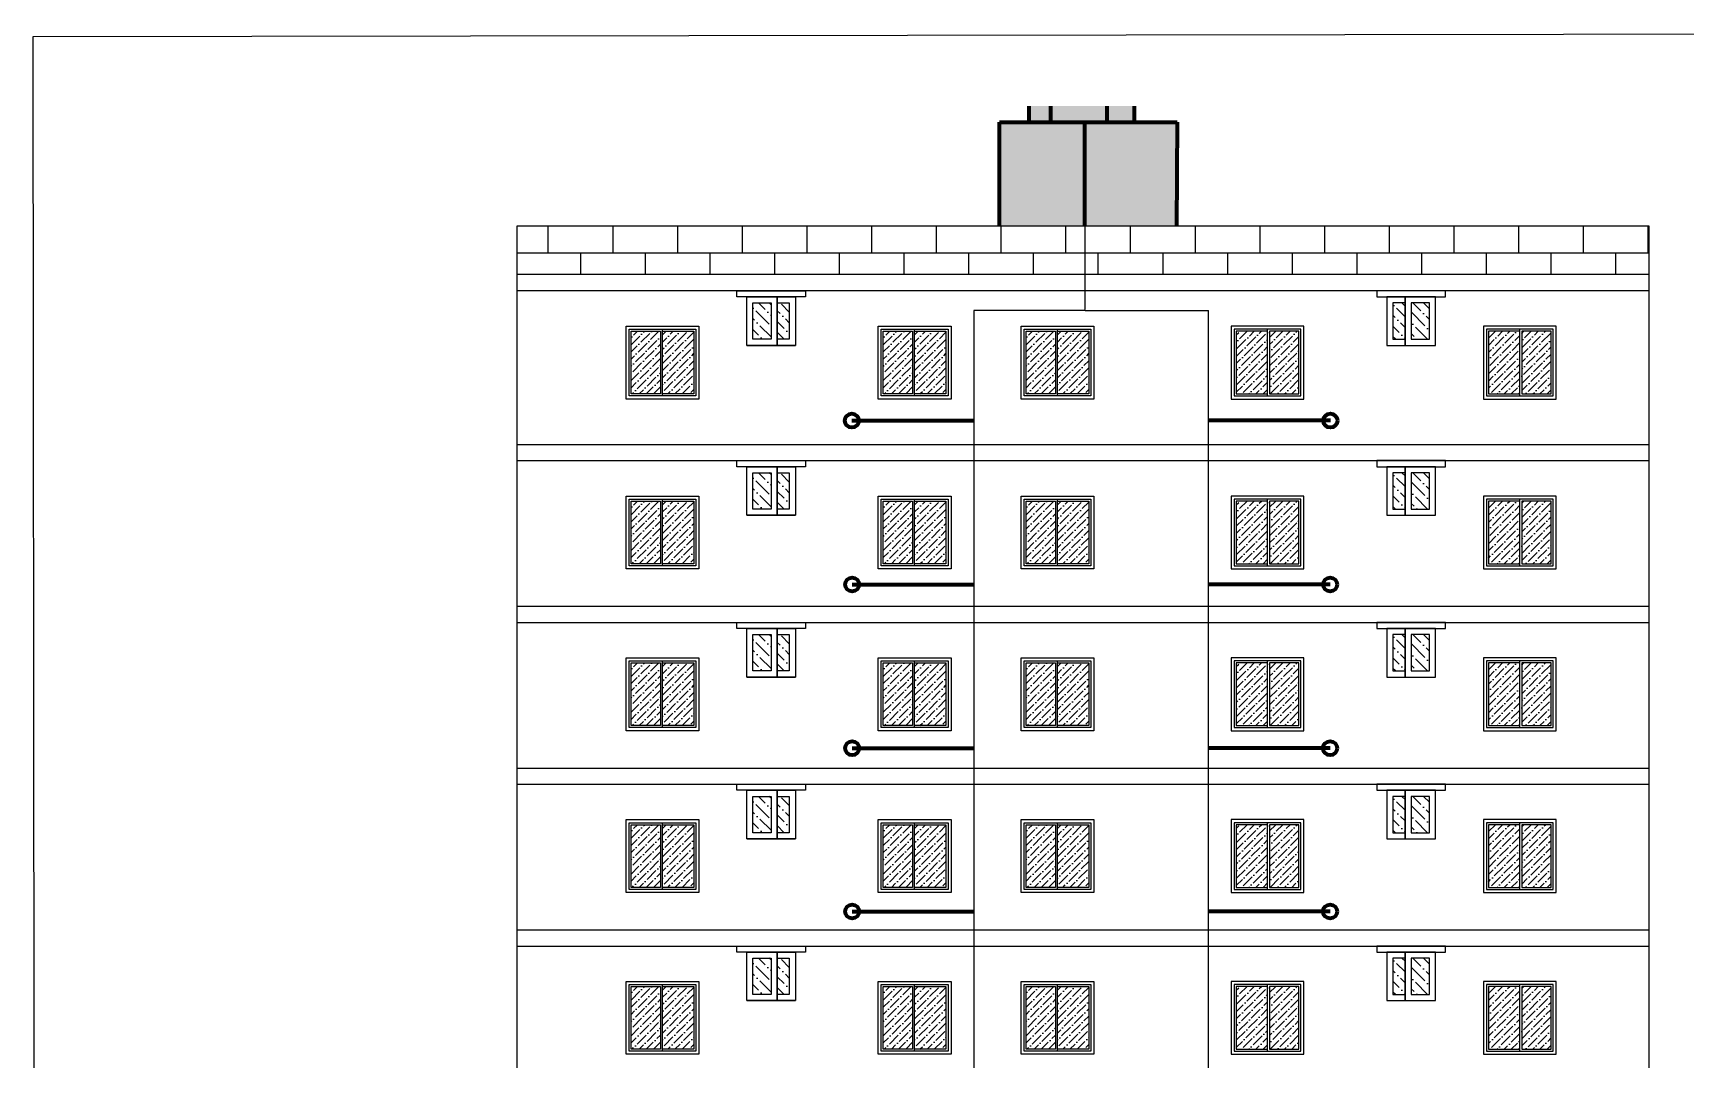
# Model space of a CAD drawing. Header units: inches. Extents: x 2674 to 28325, y -8016 to 21827.
# Drawn here: x 21341 to 23793, y 19993 to 21517 of the extents above; entities that cross this region are included whole.
import ezdxf

# ---------------------------------------------------------------- set-up
doc = ezdxf.new("R2010")
doc.units = ezdxf.units.IN
doc.header["$MEASUREMENT"] = 0
pattern_1 = [(45, (18651.892, 23453.502), (3.977476, 14.584077), [18.75, -3.75, 0, -3.75])]
pattern_2 = [(135, (47405.499, 230877.024), (-21.87611604, 5.96621347), [28.125, -5.625, 0, -5.625])]
pattern_3 = [(45, (19026.052, 23453.502), (3.977476, 14.584077), [18.75, -3.75, 0, -3.75])]
pattern_4 = [(45, (18651.892, 23693.502), (3.977476, 14.584077), [18.75, -3.75, 0, -3.75])]
pattern_5 = [(135, (47405.499, 231117.024), (-21.87611604, 5.96621347), [28.125, -5.625, 0, -5.625])]
pattern_6 = [(45, (19026.052, 23693.502), (3.977476, 14.584077), [18.75, -3.75, 0, -3.75])]
pattern_7 = [(45, (18651.892, 23933.502), (3.977476, 14.584077), [18.75, -3.75, 0, -3.75])]
pattern_8 = [(135, (47405.499, 231357.024), (-21.87611604, 5.96621347), [28.125, -5.625, 0, -5.625])]
pattern_9 = [(45, (19026.052, 23933.502), (3.977476, 14.584077), [18.75, -3.75, 0, -3.75])]
pattern_10 = [(45, (18651.892, 24173.502), (3.977476, 14.584077), [18.75, -3.75, 0, -3.75])]
pattern_11 = [(135, (47405.499, 231597.024), (-21.87611604, 5.96621347), [28.125, -5.625, 0, -5.625])]
pattern_12 = [(45, (19026.052, 24173.502), (3.977476, 14.584077), [18.75, -3.75, 0, -3.75])]
pattern_13 = [(45, (18651.892, 24425.502), (3.977476, 14.584077), [18.75, -3.75, 0, -3.75])]
pattern_14 = [(135, (47405.499, 231849.024), (-21.87611604, 5.96621347), [28.125, -5.625, 0, -5.625])]
pattern_15 = [(45, (19026.052, 24425.502), (3.977476, 14.584077), [18.75, -3.75, 0, -3.75])]

# ---------------------------------------------------------------- blocks, each defined once
blk = doc.blocks.new('*U12')
for p, q in [((1.5, 1.5), (1.5, 34.5)), ((1.5, 34.5), (18, 34.5)), ((18, 1.5), (18, 34.5)), ((18, 34.5), (34.5, 34.5)), ((34.5, 34.5), (34.5, 1.5)), ((18, 1.5), (1.5, 1.5)), ((34.5, 1.5), (18, 1.5))]:
    blk.add_line(p, q)
blk.add_lwpolyline([(0, 0), (0, 36), (36, 36), (36, 0)], close=True)
for points in [[(17, 33.5), (17, 2.5), (2.5, 2.5), (2.5, 33.5), (17, 33.5)], [(18, 33.5), (33.5, 33.5), (33.5, 2.5), (18, 2.5)]]:
    blk.add_lwpolyline(points)

msp = doc.modelspace()

# ---------------------------------------------------------------- hatches: boundary and pattern name
at = {"lineweight": 100, "true_color": 0x636466}
h = msp.add_hatch(color=251, dxfattribs=at)
h.dxf.hatch_style = 1
h.paths.add_polyline_path([(22901.33, 21384.54), (22774.44, 21384.54), (22774.44, 21230.37), (22901.33, 21230.37)])
h.paths.add_polyline_path([(23037.98, 21384.54), (22901.33, 21384.54), (22901.33, 21230.37), (23036.86, 21230.37)])
h.paths.add_polyline_path([(22934.04, 21408.24), (22850.5, 21408.24), (22850.5, 21384.54), (22901.33, 21384.54), (22934.04, 21384.54)])
h.paths.add_polyline_path([(22850.5, 21408.24), (22817.78, 21408.24), (22817.78, 21384.54), (22850.5, 21384.54)])
h.paths.add_polyline_path([(22974.1, 21408.24), (22934.04, 21408.24), (22934.04, 21384.54), (22974.1, 21384.54)])
at = {"transparency": 33554687}
h = msp.add_hatch(dxfattribs=at)
h.set_pattern_fill('AR-B816', color=256, scale=6)
h.set_pattern_definition([(0, (25273.043, 21862.73), (0, 48), []), (90, (25273.043, 21862.73), (-48, 48), [48, -48])])
h.paths.add_polyline_path([(23738.43, 21158.37), (23738.43, 21230.37), (22058.43, 21230.37), (22058.43, 21158.37)])
at = {"true_color": 0x000000}
h = msp.add_hatch(dxfattribs=at)
h.set_pattern_fill('ANSI36', color=18, scale=90, angle=90, style=0)
h.set_pattern_definition(pattern_14)
h.paths.add_polyline_path([(22408.59, 21062.37), (22435.59, 21062.37), (22435.59, 21116.37), (22408.59, 21116.37)])
h = msp.add_hatch(dxfattribs=at)
h.set_pattern_fill('ANSI36', color=18, scale=90, angle=90, style=0)
h.set_pattern_definition(pattern_14)
h.paths.add_polyline_path([(22462.59, 21116.37), (22444.59, 21116.37), (22444.59, 21062.37), (22462.59, 21062.37)])
h = msp.add_hatch(dxfattribs=at)
h.set_pattern_fill('ANSI36', color=18, scale=90, angle=90, style=0)
h.set_pattern_definition(pattern_14)
h.paths.add_polyline_path([(23358.27, 21116.37), (23376.27, 21116.37), (23376.27, 21062.37), (23358.27, 21062.37)])
h = msp.add_hatch(dxfattribs=at)
h.set_pattern_fill('ANSI36', color=18, scale=90, angle=90, style=0)
h.set_pattern_definition(pattern_14)
h.paths.add_polyline_path([(23412.27, 21116.37), (23385.27, 21116.37), (23385.27, 21062.37), (23412.27, 21062.37)])
at = {"transparency": 33554687}
h = msp.add_hatch(dxfattribs=at)
h.set_pattern_fill('ANSI36', color=256, scale=60)
h.set_pattern_definition(pattern_13)
h.paths.add_polyline_path([(22274.43, 20981.31), (22320.93, 20981.31), (22320.93, 21074.31), (22274.43, 21074.31)])
h.paths.add_polyline_path([(22271.43, 21074.31), (22227.93, 21074.31), (22227.93, 20981.31), (22271.43, 20981.31)])
h = msp.add_hatch(dxfattribs=at)
h.set_pattern_fill('ANSI36', color=256, scale=60)
h.set_pattern_definition(pattern_15)
h.paths.add_polyline_path([(22648.59, 20981.31), (22695.09, 20981.31), (22695.09, 21074.31), (22648.59, 21074.31)])
h.paths.add_polyline_path([(22645.59, 21074.31), (22602.09, 21074.31), (22602.09, 20981.31), (22645.59, 20981.31)])
h = msp.add_hatch(dxfattribs=at)
h.set_pattern_fill('ANSI36', color=256, scale=60)
h.set_pattern_definition([(45, (19237.9, 24425.502), (3.977476, 14.584077), [18.75, -3.75, 0, -3.75])])
h.paths.add_polyline_path([(22860.44, 20981.31), (22906.94, 20981.31), (22906.94, 21074.31), (22860.44, 21074.31)])
h.paths.add_polyline_path([(22857.44, 21074.31), (22813.94, 21074.31), (22813.94, 20981.31), (22857.44, 20981.31)])
h = msp.add_hatch(dxfattribs=at)
h.set_pattern_fill('ANSI36', color=256, scale=60)
h.set_pattern_definition(pattern_15)
h.paths.add_polyline_path([(23172.27, 21074.31), (23125.77, 21074.31), (23125.77, 20981.31), (23172.27, 20981.31)])
h.paths.add_polyline_path([(23175.27, 20981.31), (23218.77, 20981.31), (23218.77, 21074.31), (23175.27, 21074.31)])
h = msp.add_hatch(dxfattribs=at)
h.set_pattern_fill('ANSI36', color=256, scale=60)
h.set_pattern_definition(pattern_13)
h.paths.add_polyline_path([(23546.43, 21074.31), (23499.93, 21074.31), (23499.93, 20981.31), (23546.43, 20981.31)])
h.paths.add_polyline_path([(23549.43, 20981.31), (23592.93, 20981.31), (23592.93, 21074.31), (23549.43, 21074.31)])
at = {"true_color": 0x000000}
h = msp.add_hatch(dxfattribs=at)
h.set_pattern_fill('ANSI36', color=18, scale=90, angle=90, style=0)
h.set_pattern_definition(pattern_11)
h.paths.add_polyline_path([(22408.59, 20810.37), (22435.59, 20810.37), (22435.59, 20864.37), (22408.59, 20864.37)])
h = msp.add_hatch(dxfattribs=at)
h.set_pattern_fill('ANSI36', color=18, scale=90, angle=90, style=0)
h.set_pattern_definition(pattern_11)
h.paths.add_polyline_path([(22462.59, 20864.37), (22444.59, 20864.37), (22444.59, 20810.37), (22462.59, 20810.37)])
h = msp.add_hatch(dxfattribs=at)
h.set_pattern_fill('ANSI36', color=18, scale=90, angle=90, style=0)
h.set_pattern_definition(pattern_11)
h.paths.add_polyline_path([(23358.27, 20864.37), (23376.27, 20864.37), (23376.27, 20810.37), (23358.27, 20810.37)])
h = msp.add_hatch(dxfattribs=at)
h.set_pattern_fill('ANSI36', color=18, scale=90, angle=90, style=0)
h.set_pattern_definition(pattern_11)
h.paths.add_polyline_path([(23412.27, 20864.37), (23385.27, 20864.37), (23385.27, 20810.37), (23412.27, 20810.37)])
at = {"transparency": 33554687}
h = msp.add_hatch(dxfattribs=at)
h.set_pattern_fill('ANSI36', color=256, scale=60)
h.set_pattern_definition(pattern_10)
h.paths.add_polyline_path([(22274.43, 20729.31), (22320.93, 20729.31), (22320.93, 20822.31), (22274.43, 20822.31)])
h.paths.add_polyline_path([(22271.43, 20822.31), (22227.93, 20822.31), (22227.93, 20729.31), (22271.43, 20729.31)])
h = msp.add_hatch(dxfattribs=at)
h.set_pattern_fill('ANSI36', color=256, scale=60)
h.set_pattern_definition(pattern_12)
h.paths.add_polyline_path([(22648.59, 20729.31), (22695.09, 20729.31), (22695.09, 20822.31), (22648.59, 20822.31)])
h.paths.add_polyline_path([(22645.59, 20822.31), (22602.09, 20822.31), (22602.09, 20729.31), (22645.59, 20729.31)])
h = msp.add_hatch(dxfattribs=at)
h.set_pattern_fill('ANSI36', color=256, scale=60)
h.set_pattern_definition([(45, (19237.9, 24173.502), (3.977476, 14.584077), [18.75, -3.75, 0, -3.75])])
h.paths.add_polyline_path([(22860.44, 20729.31), (22906.94, 20729.31), (22906.94, 20822.31), (22860.44, 20822.31)])
h.paths.add_polyline_path([(22857.44, 20822.31), (22813.94, 20822.31), (22813.94, 20729.31), (22857.44, 20729.31)])
h = msp.add_hatch(dxfattribs=at)
h.set_pattern_fill('ANSI36', color=256, scale=60)
h.set_pattern_definition(pattern_12)
h.paths.add_polyline_path([(23172.27, 20822.31), (23125.77, 20822.31), (23125.77, 20729.31), (23172.27, 20729.31)])
h.paths.add_polyline_path([(23175.27, 20729.31), (23218.77, 20729.31), (23218.77, 20822.31), (23175.27, 20822.31)])
h = msp.add_hatch(dxfattribs=at)
h.set_pattern_fill('ANSI36', color=256, scale=60)
h.set_pattern_definition(pattern_10)
h.paths.add_polyline_path([(23546.43, 20822.31), (23499.93, 20822.31), (23499.93, 20729.31), (23546.43, 20729.31)])
h.paths.add_polyline_path([(23549.43, 20729.31), (23592.93, 20729.31), (23592.93, 20822.31), (23549.43, 20822.31)])
at = {"true_color": 0x000000}
h = msp.add_hatch(dxfattribs=at)
h.set_pattern_fill('ANSI36', color=18, scale=90, angle=90, style=0)
h.set_pattern_definition(pattern_8)
h.paths.add_polyline_path([(22408.59, 20570.37), (22435.59, 20570.37), (22435.59, 20624.37), (22408.59, 20624.37)])
h = msp.add_hatch(dxfattribs=at)
h.set_pattern_fill('ANSI36', color=18, scale=90, angle=90, style=0)
h.set_pattern_definition(pattern_8)
h.paths.add_polyline_path([(22462.59, 20624.37), (22444.59, 20624.37), (22444.59, 20570.37), (22462.59, 20570.37)])
h = msp.add_hatch(dxfattribs=at)
h.set_pattern_fill('ANSI36', color=18, scale=90, angle=90, style=0)
h.set_pattern_definition(pattern_8)
h.paths.add_polyline_path([(23358.27, 20624.37), (23376.27, 20624.37), (23376.27, 20570.37), (23358.27, 20570.37)])
h = msp.add_hatch(dxfattribs=at)
h.set_pattern_fill('ANSI36', color=18, scale=90, angle=90, style=0)
h.set_pattern_definition(pattern_8)
h.paths.add_polyline_path([(23412.27, 20624.37), (23385.27, 20624.37), (23385.27, 20570.37), (23412.27, 20570.37)])
at = {"transparency": 33554687}
h = msp.add_hatch(dxfattribs=at)
h.set_pattern_fill('ANSI36', color=256, scale=60)
h.set_pattern_definition(pattern_7)
h.paths.add_polyline_path([(22274.43, 20489.31), (22320.93, 20489.31), (22320.93, 20582.31), (22274.43, 20582.31)])
h.paths.add_polyline_path([(22271.43, 20582.31), (22227.93, 20582.31), (22227.93, 20489.31), (22271.43, 20489.31)])
h = msp.add_hatch(dxfattribs=at)
h.set_pattern_fill('ANSI36', color=256, scale=60)
h.set_pattern_definition(pattern_9)
h.paths.add_polyline_path([(22648.59, 20489.31), (22695.09, 20489.31), (22695.09, 20582.31), (22648.59, 20582.31)])
h.paths.add_polyline_path([(22645.59, 20582.31), (22602.09, 20582.31), (22602.09, 20489.31), (22645.59, 20489.31)])
h = msp.add_hatch(dxfattribs=at)
h.set_pattern_fill('ANSI36', color=256, scale=60)
h.set_pattern_definition([(45, (19237.9, 23933.502), (3.977476, 14.584077), [18.75, -3.75, 0, -3.75])])
h.paths.add_polyline_path([(22860.44, 20489.31), (22906.94, 20489.31), (22906.94, 20582.31), (22860.44, 20582.31)])
h.paths.add_polyline_path([(22857.44, 20582.31), (22813.94, 20582.31), (22813.94, 20489.31), (22857.44, 20489.31)])
h = msp.add_hatch(dxfattribs=at)
h.set_pattern_fill('ANSI36', color=256, scale=60)
h.set_pattern_definition(pattern_9)
h.paths.add_polyline_path([(23172.27, 20582.31), (23125.77, 20582.31), (23125.77, 20489.31), (23172.27, 20489.31)])
h.paths.add_polyline_path([(23175.27, 20489.31), (23218.77, 20489.31), (23218.77, 20582.31), (23175.27, 20582.31)])
h = msp.add_hatch(dxfattribs=at)
h.set_pattern_fill('ANSI36', color=256, scale=60)
h.set_pattern_definition(pattern_7)
h.paths.add_polyline_path([(23546.43, 20582.31), (23499.93, 20582.31), (23499.93, 20489.31), (23546.43, 20489.31)])
h.paths.add_polyline_path([(23549.43, 20489.31), (23592.93, 20489.31), (23592.93, 20582.31), (23549.43, 20582.31)])
at = {"true_color": 0x000000}
h = msp.add_hatch(dxfattribs=at)
h.set_pattern_fill('ANSI36', color=18, scale=90, angle=90, style=0)
h.set_pattern_definition(pattern_5)
h.paths.add_polyline_path([(22408.59, 20330.37), (22435.59, 20330.37), (22435.59, 20384.37), (22408.59, 20384.37)])
h = msp.add_hatch(dxfattribs=at)
h.set_pattern_fill('ANSI36', color=18, scale=90, angle=90, style=0)
h.set_pattern_definition(pattern_5)
h.paths.add_polyline_path([(22462.59, 20384.37), (22444.59, 20384.37), (22444.59, 20330.37), (22462.59, 20330.37)])
h = msp.add_hatch(dxfattribs=at)
h.set_pattern_fill('ANSI36', color=18, scale=90, angle=90, style=0)
h.set_pattern_definition(pattern_5)
h.paths.add_polyline_path([(23358.27, 20384.37), (23376.27, 20384.37), (23376.27, 20330.37), (23358.27, 20330.37)])
h = msp.add_hatch(dxfattribs=at)
h.set_pattern_fill('ANSI36', color=18, scale=90, angle=90, style=0)
h.set_pattern_definition(pattern_5)
h.paths.add_polyline_path([(23412.27, 20384.37), (23385.27, 20384.37), (23385.27, 20330.37), (23412.27, 20330.37)])
at = {"transparency": 33554687}
h = msp.add_hatch(dxfattribs=at)
h.set_pattern_fill('ANSI36', color=256, scale=60)
h.set_pattern_definition(pattern_4)
h.paths.add_polyline_path([(22274.43, 20249.31), (22320.93, 20249.31), (22320.93, 20342.31), (22274.43, 20342.31)])
h.paths.add_polyline_path([(22271.43, 20342.31), (22227.93, 20342.31), (22227.93, 20249.31), (22271.43, 20249.31)])
h = msp.add_hatch(dxfattribs=at)
h.set_pattern_fill('ANSI36', color=256, scale=60)
h.set_pattern_definition(pattern_6)
h.paths.add_polyline_path([(22648.59, 20249.31), (22695.09, 20249.31), (22695.09, 20342.31), (22648.59, 20342.31)])
h.paths.add_polyline_path([(22645.59, 20342.31), (22602.09, 20342.31), (22602.09, 20249.31), (22645.59, 20249.31)])
h = msp.add_hatch(dxfattribs=at)
h.set_pattern_fill('ANSI36', color=256, scale=60)
h.set_pattern_definition([(45, (19237.9, 23693.502), (3.977476, 14.584077), [18.75, -3.75, 0, -3.75])])
h.paths.add_polyline_path([(22860.44, 20249.31), (22906.94, 20249.31), (22906.94, 20342.31), (22860.44, 20342.31)])
h.paths.add_polyline_path([(22857.44, 20342.31), (22813.94, 20342.31), (22813.94, 20249.31), (22857.44, 20249.31)])
h = msp.add_hatch(dxfattribs=at)
h.set_pattern_fill('ANSI36', color=256, scale=60)
h.set_pattern_definition(pattern_6)
h.paths.add_polyline_path([(23172.27, 20342.31), (23125.77, 20342.31), (23125.77, 20249.31), (23172.27, 20249.31)])
h.paths.add_polyline_path([(23175.27, 20249.31), (23218.77, 20249.31), (23218.77, 20342.31), (23175.27, 20342.31)])
h = msp.add_hatch(dxfattribs=at)
h.set_pattern_fill('ANSI36', color=256, scale=60)
h.set_pattern_definition(pattern_4)
h.paths.add_polyline_path([(23546.43, 20342.31), (23499.93, 20342.31), (23499.93, 20249.31), (23546.43, 20249.31)])
h.paths.add_polyline_path([(23549.43, 20249.31), (23592.93, 20249.31), (23592.93, 20342.31), (23549.43, 20342.31)])
at = {"true_color": 0x000000}
h = msp.add_hatch(dxfattribs=at)
h.set_pattern_fill('ANSI36', color=18, scale=90, angle=90, style=0)
h.set_pattern_definition(pattern_2)
h.paths.add_polyline_path([(22408.59, 20090.37), (22435.59, 20090.37), (22435.59, 20144.37), (22408.59, 20144.37)])
h = msp.add_hatch(dxfattribs=at)
h.set_pattern_fill('ANSI36', color=18, scale=90, angle=90, style=0)
h.set_pattern_definition(pattern_2)
h.paths.add_polyline_path([(22462.59, 20144.37), (22444.59, 20144.37), (22444.59, 20090.37), (22462.59, 20090.37)])
h = msp.add_hatch(dxfattribs=at)
h.set_pattern_fill('ANSI36', color=18, scale=90, angle=90, style=0)
h.set_pattern_definition(pattern_2)
h.paths.add_polyline_path([(23358.27, 20144.37), (23376.27, 20144.37), (23376.27, 20090.37), (23358.27, 20090.37)])
h = msp.add_hatch(dxfattribs=at)
h.set_pattern_fill('ANSI36', color=18, scale=90, angle=90, style=0)
h.set_pattern_definition(pattern_2)
h.paths.add_polyline_path([(23412.27, 20144.37), (23385.27, 20144.37), (23385.27, 20090.37), (23412.27, 20090.37)])
at = {"transparency": 33554687}
h = msp.add_hatch(dxfattribs=at)
h.set_pattern_fill('ANSI36', color=256, scale=60)
h.set_pattern_definition(pattern_1)
h.paths.add_polyline_path([(22274.43, 20009.31), (22320.93, 20009.31), (22320.93, 20102.31), (22274.43, 20102.31)])
h.paths.add_polyline_path([(22271.43, 20102.31), (22227.93, 20102.31), (22227.93, 20009.31), (22271.43, 20009.31)])
h = msp.add_hatch(dxfattribs=at)
h.set_pattern_fill('ANSI36', color=256, scale=60)
h.set_pattern_definition(pattern_3)
h.paths.add_polyline_path([(22648.59, 20009.31), (22695.09, 20009.31), (22695.09, 20102.31), (22648.59, 20102.31)])
h.paths.add_polyline_path([(22645.59, 20102.31), (22602.09, 20102.31), (22602.09, 20009.31), (22645.59, 20009.31)])
h = msp.add_hatch(dxfattribs=at)
h.set_pattern_fill('ANSI36', color=256, scale=60)
h.set_pattern_definition([(45, (19237.9, 23453.502), (3.977476, 14.584077), [18.75, -3.75, 0, -3.75])])
h.paths.add_polyline_path([(22860.44, 20009.31), (22906.94, 20009.31), (22906.94, 20102.31), (22860.44, 20102.31)])
h.paths.add_polyline_path([(22857.44, 20102.31), (22813.94, 20102.31), (22813.94, 20009.31), (22857.44, 20009.31)])
h = msp.add_hatch(dxfattribs=at)
h.set_pattern_fill('ANSI36', color=256, scale=60)
h.set_pattern_definition(pattern_3)
h.paths.add_polyline_path([(23172.27, 20102.31), (23125.77, 20102.31), (23125.77, 20009.31), (23172.27, 20009.31)])
h.paths.add_polyline_path([(23175.27, 20009.31), (23218.77, 20009.31), (23218.77, 20102.31), (23175.27, 20102.31)])
h = msp.add_hatch(dxfattribs=at)
h.set_pattern_fill('ANSI36', color=256, scale=60)
h.set_pattern_definition(pattern_1)
h.paths.add_polyline_path([(23546.43, 20102.31), (23499.93, 20102.31), (23499.93, 20009.31), (23546.43, 20009.31)])
h.paths.add_polyline_path([(23549.43, 20009.31), (23592.93, 20009.31), (23592.93, 20102.31), (23549.43, 20102.31)])

# ---------------------------------------------------------------- linework, layer by layer
at = {"lineweight": 100}
for p, q in [((22817.78, 21408.24), (22817.78, 21384.54)), ((22850.5, 21384.54), (22850.5, 21408.24)), ((22850.5, 21384.54), (22850.5, 21408.24)), ((22934.04, 21384.54), (22934.04, 21408.24)), ((22974.1, 21408.24), (22974.1, 21384.54)), ((22774.44, 21230.37), (22774.44, 21384.54)), ((22774.44, 21384.54), (23037.98, 21384.54)), ((22901.33, 21230.37), (22901.33, 21384.54)), ((23037.98, 21384.54), (23036.86, 21230.37)), ((22555.46, 20941.7), (22736.07, 20941.74)), ((23265.41, 20941.7), (23084.8, 20941.74)), ((22555.82, 20698.62), (22736.43, 20698.66)), ((23265.05, 20698.62), (23084.43, 20698.66)), ((22555.88, 20455.72), (22736.49, 20455.76)), ((23264.99, 20455.72), (23084.38, 20455.76)), ((22555.93, 20213.54), (22736.55, 20213.59)), ((23264.94, 20213.54), (23084.32, 20213.59))]:
    msp.add_line(p, q, dxfattribs=at)
for p, q in [((23738.43, 21230.37), (22058.43, 21230.37)), ((22058.43, 21230.37), (22058.43, 18734.37)), ((22901.33, 21230.37), (22901.33, 21106.52)), ((23738.43, 18734.37), (23738.43, 21230.37)), ((23738.43, 21158.37), (22058.43, 21158.37)), ((23738.43, 21134.37), (22058.43, 21134.37)), ((22444.59, 21125.37), (22444.59, 21053.37)), ((23376.27, 21125.37), (23376.27, 21053.37)), ((22736.43, 21105.09), (22736.43, 18734.37)), ((22901.62, 21105.09), (22736.43, 21105.09)), ((22901.62, 21105.09), (23084.39, 21105.09)), ((23084.39, 18734.37), (23084.39, 21105.09)), ((22399.59, 21053.37), (22471.59, 21053.37)), ((22058.43, 20906.37), (23738.43, 20906.37)), ((22058.43, 20882.37), (23738.43, 20882.37)), ((22444.59, 20873.37), (22444.59, 20801.37)), ((23376.27, 20873.37), (23376.27, 20801.37)), ((22399.59, 20801.37), (22471.59, 20801.37)), ((22058.43, 20666.37), (23738.43, 20666.37)), ((22058.43, 20642.37), (23738.43, 20642.37)), ((22444.59, 20633.37), (22444.59, 20561.37)), ((23376.27, 20633.37), (23376.27, 20561.37)), ((22399.59, 20561.37), (22471.59, 20561.37)), ((22058.43, 20426.37), (23738.43, 20426.37)), ((22058.43, 20402.37), (23738.43, 20402.37)), ((22444.59, 20393.37), (22444.59, 20321.37)), ((23376.27, 20393.37), (23376.27, 20321.37)), ((22399.59, 20321.37), (22471.59, 20321.37)), ((22058.43, 20186.37), (23738.43, 20186.37)), ((22058.43, 20162.37), (23738.43, 20162.37)), ((22444.59, 20153.37), (22444.59, 20081.37)), ((23376.27, 20153.37), (23376.27, 20081.37)), ((22399.59, 20081.37), (22471.59, 20081.37))]:
    msp.add_line(p, q)
for points in [[(24583.96, 18541.86), (21343.48, 18536.64), (21340.57, 21511.48), (24583.96, 21516.66)], [(22399.59, 21125.37), (22471.59, 21125.37), (22471.59, 21053.37), (22399.59, 21053.37)], [(22399.59, 21125.37), (22444.59, 21125.37), (22444.59, 21053.37), (22399.59, 21053.37)], [(22408.59, 21116.37), (22435.59, 21116.37), (22435.59, 21062.37), (22408.59, 21062.37)], [(22444.59, 21125.37), (22471.59, 21125.37), (22471.59, 21053.37), (22444.59, 21053.37)], [(23421.27, 21125.37), (23349.27, 21125.37), (23349.27, 21053.37), (23421.27, 21053.37)], [(23376.27, 21125.37), (23349.27, 21125.37), (23349.27, 21053.37), (23376.27, 21053.37)], [(23421.27, 21125.37), (23376.27, 21125.37), (23376.27, 21053.37), (23421.27, 21053.37)], [(23412.27, 21116.37), (23385.27, 21116.37), (23385.27, 21062.37), (23412.27, 21062.37)], [(22399.59, 20873.37), (22471.59, 20873.37), (22471.59, 20801.37), (22399.59, 20801.37)], [(22399.59, 20873.37), (22444.59, 20873.37), (22444.59, 20801.37), (22399.59, 20801.37)], [(22444.59, 20873.37), (22471.59, 20873.37), (22471.59, 20801.37), (22444.59, 20801.37)], [(23421.27, 20873.37), (23349.27, 20873.37), (23349.27, 20801.37), (23421.27, 20801.37)], [(23376.27, 20873.37), (23349.27, 20873.37), (23349.27, 20801.37), (23376.27, 20801.37)], [(23421.27, 20873.37), (23376.27, 20873.37), (23376.27, 20801.37), (23421.27, 20801.37)], [(22408.59, 20864.37), (22435.59, 20864.37), (22435.59, 20810.37), (22408.59, 20810.37)], [(23412.27, 20864.37), (23385.27, 20864.37), (23385.27, 20810.37), (23412.27, 20810.37)], [(22399.59, 20633.37), (22471.59, 20633.37), (22471.59, 20561.37), (22399.59, 20561.37)], [(22399.59, 20633.37), (22444.59, 20633.37), (22444.59, 20561.37), (22399.59, 20561.37)], [(22444.59, 20633.37), (22471.59, 20633.37), (22471.59, 20561.37), (22444.59, 20561.37)], [(23421.27, 20633.37), (23349.27, 20633.37), (23349.27, 20561.37), (23421.27, 20561.37)], [(23376.27, 20633.37), (23349.27, 20633.37), (23349.27, 20561.37), (23376.27, 20561.37)], [(23421.27, 20633.37), (23376.27, 20633.37), (23376.27, 20561.37), (23421.27, 20561.37)], [(22408.59, 20624.37), (22435.59, 20624.37), (22435.59, 20570.37), (22408.59, 20570.37)], [(23412.27, 20624.37), (23385.27, 20624.37), (23385.27, 20570.37), (23412.27, 20570.37)], [(22399.59, 20393.37), (22471.59, 20393.37), (22471.59, 20321.37), (22399.59, 20321.37)], [(22399.59, 20393.37), (22444.59, 20393.37), (22444.59, 20321.37), (22399.59, 20321.37)], [(22408.59, 20384.37), (22435.59, 20384.37), (22435.59, 20330.37), (22408.59, 20330.37)], [(22444.59, 20393.37), (22471.59, 20393.37), (22471.59, 20321.37), (22444.59, 20321.37)], [(23421.27, 20393.37), (23349.27, 20393.37), (23349.27, 20321.37), (23421.27, 20321.37)], [(23376.27, 20393.37), (23349.27, 20393.37), (23349.27, 20321.37), (23376.27, 20321.37)], [(23421.27, 20393.37), (23376.27, 20393.37), (23376.27, 20321.37), (23421.27, 20321.37)], [(23412.27, 20384.37), (23385.27, 20384.37), (23385.27, 20330.37), (23412.27, 20330.37)], [(22399.59, 20153.37), (22471.59, 20153.37), (22471.59, 20081.37), (22399.59, 20081.37)], [(22399.59, 20153.37), (22444.59, 20153.37), (22444.59, 20081.37), (22399.59, 20081.37)], [(22408.59, 20144.37), (22435.59, 20144.37), (22435.59, 20090.37), (22408.59, 20090.37)], [(22444.59, 20153.37), (22471.59, 20153.37), (22471.59, 20081.37), (22444.59, 20081.37)], [(23421.27, 20153.37), (23349.27, 20153.37), (23349.27, 20081.37), (23421.27, 20081.37)], [(23376.27, 20153.37), (23349.27, 20153.37), (23349.27, 20081.37), (23376.27, 20081.37)], [(23421.27, 20153.37), (23376.27, 20153.37), (23376.27, 20081.37), (23421.27, 20081.37)], [(23412.27, 20144.37), (23385.27, 20144.37), (23385.27, 20090.37), (23412.27, 20090.37)]]:
    msp.add_lwpolyline(points, close=True)
for points in [[(22399.59, 21125.37), (22384.59, 21125.37), (22384.59, 21134.37), (22471.59, 21134.37), (22486.59, 21134.37), (22486.59, 21125.37), (22399.59, 21125.37)], [(22444.59, 21116.37), (22462.59, 21116.37), (22462.59, 21062.37), (22444.59, 21062.37)], [(23421.27, 21125.37), (23436.27, 21125.37), (23436.27, 21134.37), (23349.27, 21134.37), (23334.27, 21134.37), (23334.27, 21125.37), (23421.27, 21125.37)], [(23376.27, 21116.37), (23358.27, 21116.37), (23358.27, 21062.37), (23376.27, 21062.37)], [(22399.59, 20873.37), (22384.59, 20873.37), (22384.59, 20882.37), (22471.59, 20882.37), (22486.59, 20882.37), (22486.59, 20873.37), (22399.59, 20873.37)], [(23421.27, 20873.37), (23436.27, 20873.37), (23436.27, 20882.37), (23349.27, 20882.37), (23334.27, 20882.37), (23334.27, 20873.37), (23421.27, 20873.37)], [(22444.59, 20864.37), (22462.59, 20864.37), (22462.59, 20810.37), (22444.59, 20810.37)], [(23376.27, 20864.37), (23358.27, 20864.37), (23358.27, 20810.37), (23376.27, 20810.37)], [(22399.59, 20633.37), (22384.59, 20633.37), (22384.59, 20642.37), (22471.59, 20642.37), (22486.59, 20642.37), (22486.59, 20633.37), (22399.59, 20633.37)], [(23421.27, 20633.37), (23436.27, 20633.37), (23436.27, 20642.37), (23349.27, 20642.37), (23334.27, 20642.37), (23334.27, 20633.37), (23421.27, 20633.37)], [(22444.59, 20624.37), (22462.59, 20624.37), (22462.59, 20570.37), (22444.59, 20570.37)], [(23376.27, 20624.37), (23358.27, 20624.37), (23358.27, 20570.37), (23376.27, 20570.37)], [(22399.59, 20393.37), (22384.59, 20393.37), (22384.59, 20402.37), (22471.59, 20402.37), (22486.59, 20402.37), (22486.59, 20393.37), (22399.59, 20393.37)], [(22444.59, 20384.37), (22462.59, 20384.37), (22462.59, 20330.37), (22444.59, 20330.37)], [(23421.27, 20393.37), (23436.27, 20393.37), (23436.27, 20402.37), (23349.27, 20402.37), (23334.27, 20402.37), (23334.27, 20393.37), (23421.27, 20393.37)], [(23376.27, 20384.37), (23358.27, 20384.37), (23358.27, 20330.37), (23376.27, 20330.37)], [(22399.59, 20153.37), (22384.59, 20153.37), (22384.59, 20162.37), (22471.59, 20162.37), (22486.59, 20162.37), (22486.59, 20153.37), (22399.59, 20153.37)], [(23421.27, 20153.37), (23436.27, 20153.37), (23436.27, 20162.37), (23349.27, 20162.37), (23334.27, 20162.37), (23334.27, 20153.37), (23421.27, 20153.37)], [(22444.59, 20144.37), (22462.59, 20144.37), (22462.59, 20090.37), (22444.59, 20090.37)], [(23376.27, 20144.37), (23358.27, 20144.37), (23358.27, 20090.37), (23376.27, 20090.37)]]:
    msp.add_lwpolyline(points)
for centre in [(22555.46, 20941.7), (23265.41, 20941.7), (22555.82, 20698.62), (23265.05, 20698.62), (22555.88, 20455.72), (23264.99, 20455.72), (22555.93, 20213.54), (23264.94, 20213.54)]:
    msp.add_circle(centre, 10.38, dxfattribs=at)

# ---------------------------------------------------------------- block references
at = {"yscale": 3, "zscale": 3}
for p, xscale in [((22220.43, 20973.81), 3), ((22594.59, 20973.81), 3), ((22806.44, 20973.81), 3), ((23226.27, 20973.81), -3), ((23600.43, 20973.81), -3), ((22220.43, 20721.81), 3), ((22594.59, 20721.81), 3), ((22806.44, 20721.81), 3), ((23226.27, 20721.81), -3), ((23600.43, 20721.81), -3), ((22220.43, 20481.81), 3), ((22594.59, 20481.81), 3), ((22806.44, 20481.81), 3), ((23226.27, 20481.81), -3), ((23600.43, 20481.81), -3), ((22220.43, 20241.81), 3), ((22594.59, 20241.81), 3), ((22806.44, 20241.81), 3), ((23226.27, 20241.81), -3), ((23600.43, 20241.81), -3), ((22220.43, 20001.81), 3), ((22594.59, 20001.81), 3), ((22806.44, 20001.81), 3), ((23226.27, 20001.81), -3), ((23600.43, 20001.81), -3)]:
    msp.add_blockref('*U12', p, dxfattribs=dict(at, xscale=xscale))

doc.saveas('drawing.dxf')
